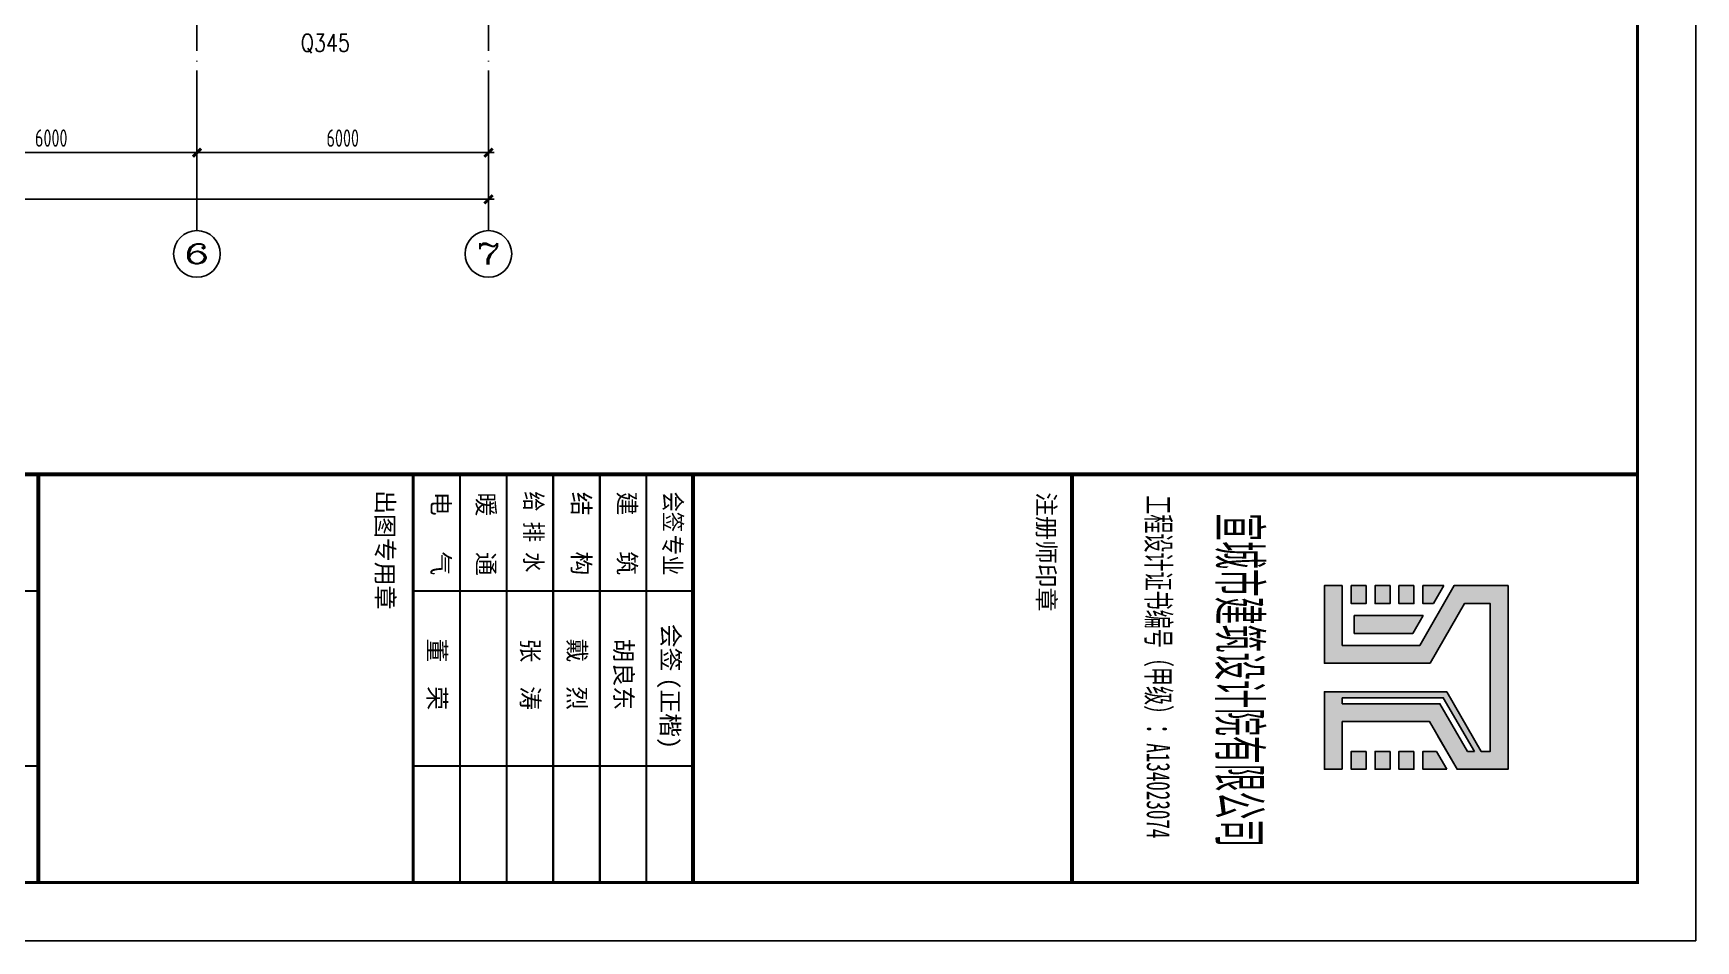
# Model space of a CAD drawing. Extents: x -1389621 to 57380, y -92505 to 283644.
# Drawn here: x -346033 to -311815, y 57648 to 76332 of the extents above; entities that cross this region are included whole.
import ezdxf
from ezdxf.enums import TextEntityAlignment as Align

# ---------------------------------------------------------------- set-up
doc = ezdxf.new("R2010")
doc.units = 0
doc.header["$LTSCALE"] = 100
doc.header["$MEASUREMENT"] = 0
doc.linetypes.add('DOTE', pattern=[2.42, 2, -0.2, 0.02, -0.2])
doc.layers.get('0').update_dxf_attribs({"linetype": 'CONTINUOUS'})
doc.layers.get('Defpoints').update_dxf_attribs({"linetype": 'CONTINUOUS'})
for name, color, linetype in [('AXIS', 3, 'CONTINUOUS'), ('AXIS_TEXT', 7, 'CONTINUOUS'), ('BORDER', 7, 'CONTINUOUS'), ('BZ_标准图框', 7, 'CONTINUOUS'), ('DIM', 3, 'CONTINUOUS'), ('DOTE', 1, 'DOTE'), ('PUB_DIM', 3, 'CONTINUOUS')]:
    doc.layers.add(name, color=color, linetype=linetype)
doc.styles.add('_TCH_AXIS', font='COMPLEX', dxfattribs={"bigfont": 'GBCBIG'})
doc.styles.add('COMPLEX', font='COMPLEX')
doc.styles.add('ht', font='simhei.ttf', dxfattribs={"width": 0.8})
doc.styles.add('hztxt', font='txt', dxfattribs={"width": 0.7, "height": 10, "bigfont": 'hztxt.shx'})
doc.styles.add('TSSD_Dimension', font='tssdeng.shx', dxfattribs={"width": 0.7, "bigfont": 'hztxt.shx'})
doc.dimstyles.new('TSSD_100_100', dxfattribs={"dimtxt": 300, "dimasz": 100, "dimexe": 100, "dimexo": 250, "dimgap": 100, "dimtad": 1, "dimdec": 0, "dimzin": 0, "dimdsep": 46, "dimtxsty": 'TSSD_Dimension', "dimblk": 'ARCHTICK', "dimblk1": 'ARCHTICK', "dimblk2": 'ARCHTICK', "dimcen": 0, "dimdle": 100, "dimclrt": 7, "dimadec": 0, "dimazin": 0, "dimtfac": 1, "dimtdec": 0, "dimtix": 1, "dimtmove": 2, "dimatfit": 3, "dimfxl": 0, "dimtolj": 1, "dimtzin": 0, "dimarcsym": 0})

# ---------------------------------------------------------------- blocks, each defined once
blk = doc.blocks.new('_ArchTick')
at = {"color": 0, "linetype": 'ByBlock'}
blk.add_lwpolyline([(-0.71, -0.71, 0.5, 0.5, 0), (0.71, 0.71, 0.5, 0.5, 0)], format="xyseb", dxfattribs=at)
blk = doc.blocks.new('*D469')
at = {"layer": 'Defpoints', "color": 0, "ltscale": 100}
for p in [(-348663, 75567), (-342663, 75567), (-342663, 73873)]:
    blk.add_point(p, dxfattribs=at)
at = {"layer": 'DIM', "color": 0, "lineweight": -2, "ltscale": 100}
for p, q in [((-348663, 75267), (-348663, 73753)), ((-342663, 75267), (-342663, 73753)), ((-348783, 73873), (-342543, 73873))]:
    blk.add_line(p, q, dxfattribs=at)
at = {"layer": 'DIM', "color": 0, "lineweight": -2, "ltscale": 100, "xscale": 120, "yscale": 120, "zscale": 120, "rotation": 180}
blk.add_blockref('_ArchTick', (-348663, 73873), dxfattribs=at)
at = {"layer": 'DIM', "color": 0, "lineweight": -2, "ltscale": 100, "xscale": 120, "yscale": 120, "zscale": 120}
blk.add_blockref('_ArchTick', (-342663, 73873), dxfattribs=at)
at = {"layer": 'DIM', "color": 7, "ltscale": 100, "insert": (-345663, 74173), "char_height": 360, "attachment_point": 5, "style": 'TSSD_Dimension'}
blk.add_mtext('\\A1;6000', dxfattribs=at)
blk = doc.blocks.new('*D470')
at = {"layer": 'Defpoints', "color": 0, "ltscale": 100}
for p in [(-342663, 75567), (-336663, 75567), (-336663, 73873)]:
    blk.add_point(p, dxfattribs=at)
at = {"layer": 'DIM', "color": 0, "lineweight": -2, "ltscale": 100}
for p, q in [((-342663, 75267), (-342663, 73753)), ((-336663, 75267), (-336663, 73753)), ((-342783, 73873), (-336543, 73873))]:
    blk.add_line(p, q, dxfattribs=at)
at = {"layer": 'DIM', "color": 0, "lineweight": -2, "ltscale": 100, "xscale": 120, "yscale": 120, "zscale": 120, "rotation": 180}
blk.add_blockref('_ArchTick', (-342663, 73873), dxfattribs=at)
at = {"layer": 'DIM', "color": 0, "lineweight": -2, "ltscale": 100, "xscale": 120, "yscale": 120, "zscale": 120}
blk.add_blockref('_ArchTick', (-336663, 73873), dxfattribs=at)
at = {"layer": 'DIM', "color": 7, "ltscale": 100, "insert": (-339663, 74173), "char_height": 360, "attachment_point": 5, "style": 'TSSD_Dimension'}
blk.add_mtext('\\A1;6000', dxfattribs=at)
blk = doc.blocks.new('*D471')
at = {"layer": 'Defpoints', "color": 0, "ltscale": 100}
for p in [(-372263, 75807), (-336663, 75807), (-336663, 72913)]:
    blk.add_point(p, dxfattribs=at)
at = {"layer": 'DIM', "color": 0, "lineweight": -2, "ltscale": 100}
for p, q in [((-372263, 75507), (-372263, 72793)), ((-336663, 75507), (-336663, 72793)), ((-372383, 72913), (-336543, 72913))]:
    blk.add_line(p, q, dxfattribs=at)
at = {"layer": 'DIM', "color": 0, "lineweight": -2, "ltscale": 100, "xscale": 120, "yscale": 120, "zscale": 120, "rotation": 180}
blk.add_blockref('_ArchTick', (-372263, 72913), dxfattribs=at)
at = {"layer": 'DIM', "color": 0, "lineweight": -2, "ltscale": 100, "xscale": 120, "yscale": 120, "zscale": 120}
blk.add_blockref('_ArchTick', (-336663, 72913), dxfattribs=at)
at = {"layer": 'DIM', "color": 7, "ltscale": 100, "insert": (-354463, 73213), "char_height": 360, "attachment_point": 5, "style": 'TSSD_Dimension'}
blk.add_mtext('\\A1;35600', dxfattribs=at)
blk = doc.blocks.new('A$C064F2E3D')
h = blk.add_hatch(color=1)
h.paths.add_polyline_path([(5094, 55182), (1943, 55182), (1943, 54256), (2967, 53665), (2967, 52338), (2250, 52338), (1943, 52338), (1943, 52030), (3274, 52030), (3274, 53842), (2250, 54433), (2250, 54874), (4787, 54874), (4787, 54721), (3763, 54130), (3763, 52030), (5094, 52030), (5094, 52338), (4787, 52338), (4275, 52338), (4275, 53834), (5094, 54307)])
h.paths.add_polyline_path([(4787, 54484), (3968, 54011), (3968, 52338), (3865, 52338), (3865, 54070), (4787, 54603)], flags=16)
h = blk.add_hatch(color=1)
h.paths.add_polyline_path([(5094, 54130), (4787, 53952), (4787, 53720), (5094, 53720)])
h.paths.add_polyline_path([(4787, 53566), (4787, 53310), (5094, 53310), (5094, 53566)])
h.paths.add_polyline_path([(4787, 53157), (4787, 52901), (5094, 52901), (5094, 53157)])
h.paths.add_polyline_path([(5094, 52491), (5094, 52747), (4787, 52747), (4787, 52491)])
h.paths.add_polyline_path([(2762, 53546), (2455, 53724), (2455, 52542), (2762, 52542)])
h.paths.add_polyline_path([(1943, 54078), (1943, 53720), (2250, 53720), (2250, 53901)])
h.paths.add_polyline_path([(1943, 53566), (1943, 53310), (2250, 53310), (2250, 53566)])
h.paths.add_polyline_path([(2250, 52901), (2250, 53157), (1943, 53157), (1943, 52901)])
h.paths.add_polyline_path([(2250, 52747), (1943, 52747), (1943, 52491), (2250, 52491)])
for points in [[(4275, 52338), (4275, 53834), (5094, 54307), (5094, 55182), (1943, 55182), (1943, 54256), (2967, 53665), (2967, 52338), (2250, 52338)], [(1943, 52338), (1943, 52030), (3274, 52030), (3274, 53842), (2250, 54433), (2250, 54874), (4787, 54874), (4787, 54721), (3763, 54130), (3763, 52030), (5094, 52030), (5094, 52338)], [(4787, 54603), (3865, 54070), (3865, 52338)], [(4787, 54484), (3968, 54011), (3968, 52338)], [(4787, 54603), (4787, 54484)], [(5094, 54307), (4524, 53978)], [(1943, 54078), (2250, 53901)], [(1943, 54078), (1943, 53720), (2250, 53720), (2250, 53901)], [(5094, 54130), (4787, 53952)], [(4787, 53952), (4787, 53720), (5094, 53720), (5094, 54130)], [(1943, 52338), (2250, 52338)], [(3968, 52338), (3865, 52338)], [(4787, 52338), (4275, 52338)], [(4787, 52338), (5094, 52338)]]:
    blk.add_lwpolyline(points)
for points in [[(2762, 53546), (2455, 53724), (2455, 52542), (2762, 52542)], [(1943, 53566), (1943, 53310), (2250, 53310), (2250, 53566)], [(4787, 53566), (4787, 53310), (5094, 53310), (5094, 53566)], [(1943, 53157), (1943, 52901), (2250, 52901), (2250, 53157)], [(4787, 53157), (4787, 52901), (5094, 52901), (5094, 53157)], [(1943, 52747), (1943, 52491), (2250, 52491), (2250, 52747)], [(4787, 52747), (4787, 52491), (5094, 52491), (5094, 52747)]]:
    blk.add_lwpolyline(points, close=True)
at = {"layer": 'BZ_标准图框'}
for points, const_width in [([(35, 0), (35, 57400)], 70), ([(35, 47700), (7035, 47700)], 70), ([(35, 41203), (7035, 41203)], 70), ([(2035, 41203), (2035, 36403)], 35), ([(5035, 41203), (5035, 36403)], 35), ([(7035, 40403), (35, 40403)], 35), ([(7035, 39603), (35, 39603)], 35), ([(7035, 38803), (35, 38803)], 35), ([(7035, 38003), (35, 38003)], 35), ([(7035, 37203), (35, 37203)], 35), ([(7035, 36403), (35, 36403)], 50), ([(35, 29971), (7035, 29971)], 70), ([(2035, 19571), (2035, 29971)], 35), ([(5035, 23570), (5035, 29971)], 35)]:
    blk.add_lwpolyline(points, dxfattribs=dict(at, const_width=const_width))
at = {"layer": 'BZ_标准图框', "style": 'ht', "width": 0.5}
blk.add_text('宣城市建筑设计院有限公司', height=700, dxfattribs=at).set_placement((3565, 50232), align=Align.CENTER)
at = {"layer": 'BZ_标准图框', "style": 'ht'}
for s, height, width, p in [('工程设计证书编号（甲级）：A134023074', 400, 0.6, (391, 48985)), ('会签', 300, 0.85, (329, 40707)), ('专业', 300, 0.85, (1072, 40699)), ('给 排 水', 300, 0.85, (324, 38317))]:
    blk.add_text(s, height=height, dxfattribs=dict(at, width=width)).set_placement(p)
for s, p in [('注册师印章', (340, 47111)), ('会签', (2598, 40669)), ('(正楷)', (3518, 40660)), ('建   筑', (329, 39919)), ('胡良东', (2850, 39861)), ('结   构', (334, 39134)), ('戴  烈', (2850, 39061)), ('张  涛', (2850, 38261)), ('暖   通', (343, 37501)), ('电   气', (333, 36726)), ('董  荣', (2850, 36661)), ('出图专用章', (306, 35771))]:
    blk.add_text(s, height=300, dxfattribs=at).set_placement(p)
blk = doc.blocks.new('_AXISO')
blk.add_circle((0, 0), 0.5)
at = {"layer": 'AXIS_TEXT', "style": 'COMPLEX', "width": 1.041667}
blk.add_attdef('A', text='', height=0.56, dxfattribs=at).set_placement((-0.25, -0.28), (0.25, -0.28), align=Align.FIT)

msp = doc.modelspace()

# ---------------------------------------------------------------- linework, layer by layer
at = {"layer": 'AXIS'}
for p, q in [((-342662.633, 75566.574), (-342662.633, 72269.225)), ((-336662.633, 75566.574), (-336662.633, 72269.225))]:
    msp.add_line(p, q, dxfattribs=at)
at = {"layer": 'BORDER'}
msp.add_lwpolyline([(-383095.485, 57648.326), (-383095.485, 158568.326), (-311815.485, 158568.326), (-311815.485, 57648.326)], close=True, dxfattribs=at)
at = {"layer": 'BORDER', "const_width": 60}
msp.add_lwpolyline([(-381895.485, 58848.326), (-381895.485, 155568.326), (-313015.485, 155568.326), (-313015.485, 58848.326)], close=True, dxfattribs=at)
at = {"layer": 'DOTE', "linetype": 'DOTE', "ltscale": 10}
for p, q in [((-342662.633, 150566.574), (-342662.633, 75566.574)), ((-336662.633, 150566.574), (-336662.633, 75566.574))]:
    msp.add_line(p, q, dxfattribs=at)

# ---------------------------------------------------------------- block references
at = {"xscale": 1.2, "yscale": 1.2, "zscale": 1.2, "rotation": 270}
msp.add_blockref('A$C064F2E3D', (-381895.485, 67290.325), dxfattribs=at)
at = {"layer": 'AXIS'}
ref = msp.add_blockref('_AXISO', (-342663.425, 71789.225), dxfattribs=dict(at, xscale=960, yscale=960, zscale=960))
ref.add_attrib('A', '6', dxfattribs={"layer": 'AXIS_TEXT', "ltscale": 0.5, "height": 394.135, "style": '_TCH_AXIS', "width": 2.071429}).set_placement((-342935.565, 71592.157), (-342391.284, 71592.157), align=Align.FIT)
ref = msp.add_blockref('_AXISO', (-336663.425, 71789.225), dxfattribs=dict(at, xscale=960, yscale=960, zscale=960))
ref.add_attrib('A', '7', dxfattribs={"layer": 'AXIS_TEXT', "ltscale": 0.5, "height": 442.515, "style": '_TCH_AXIS', "width": 1.714286}).set_placement((-336916.29, 71567.967), (-336410.559, 71567.967), align=Align.FIT)

# ---------------------------------------------------------------- texts
at = {"layer": 'PUB_DIM', "color": 7, "linetype": 'Continuous', "style": 'hztxt', "width": 0.8}
msp.add_text('Q345', height=360, dxfattribs=at).set_placement((-340021.046, 76117.997), align=Align.MIDDLE)

# ---------------------------------------------------------------- dimensions: what is measured, and where the dimension line sits
at = {"layer": 'DIM', "ltscale": 100}
for p1, p2, distance, picture, middle in [((-372262.633, 75806.574), (-336662.633, 75806.574), -2893.459, '*D471', (-354462.633, 73213.114)), ((-348662.633, 75566.574), (-342662.633, 75566.574), -1693.459, '*D469', (-345662.633, 74173.114)), ((-342662.633, 75566.574), (-336662.633, 75566.574), -1693.459, '*D470', (-339662.633, 74173.114))]:
    dim = msp.add_aligned_dim(p1=p1, p2=p2, distance=distance, dimstyle='TSSD_100_100', override={"dimscale": 1.2}, dxfattribs=at)
    dim.commit()
    dim.dimension.update_dxf_attribs({"geometry": picture, "text_midpoint": middle})

doc.saveas('drawing.dxf')
